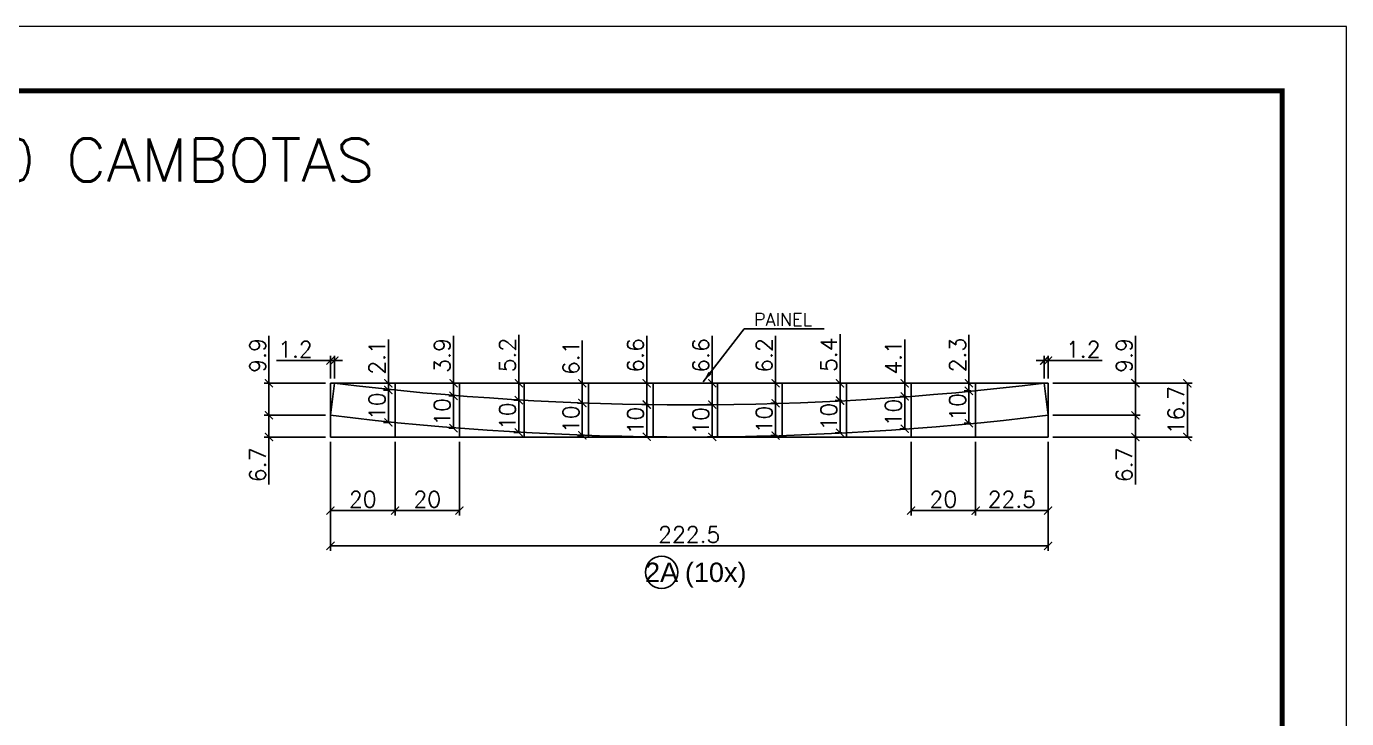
# Model space of a CAD drawing. Extents: x -15895 to 12929, y -2522 to 15173.
# Drawn here: x 8744 to 9563, y 6139 to 6568 of the extents above; entities that cross this region are included whole.
import ezdxf
from ezdxf.enums import TextEntityAlignment as Align

# ---------------------------------------------------------------- set-up
doc = ezdxf.new("R2010")
doc.units = 0
doc.header["$PDMODE"] = 35
doc.header["$PDSIZE"] = -10
doc.linetypes.add('DASHED', pattern=[0.75, 0.5, -0.25])
doc.layers.add('COTA', color=241, linetype='Continuous')
doc.layers.add('Romaneio', color=10, linetype='Continuous')
for name, color, linetype, lineweight in [('Folhas', 255, 'Continuous', 9), ('SARRAFO DE PRESSAO', 251, 'DASHED', 9), ('Texto Seção', 7, 'Continuous', 15)]:
    doc.layers.add(name, color=color, linetype=linetype, lineweight=lineweight)
doc.styles.add('ARIAL', font='arial.ttf')
doc.styles.add('COTA TECNICA', font='techl___.ttf', dxfattribs={"height": 10})
doc.styles.add('REGUA-120', font='ROMANS.shx', dxfattribs={"height": 15})
doc.styles.add('Romans', font='romans.shx')
doc.dimstyles.new('Cota Seção (2x)', dxfattribs={"dimtxt": 10, "dimasz": 5, "dimexe": 3, "dimexo": 3, "dimgap": 2, "dimtad": 3, "dimdec": 1, "dimlfac": 0.5, "dimzin": 12, "dimdsep": 46, "dimtxsty": 'Romans', "dimblk": 'ARCHTICK', "dimcen": 0, "dimclrd": 4, "dimclre": 4, "dimclrt": 1, "dimadec": 1, "dimazin": 3, "dimtfac": 1, "dimtdec": 1, "dimtmove": 0, "dimatfit": 3, "dimldrblk": 'OBLIQUE', "dimfxl": 1, "dimtolj": 1, "dimtzin": 12, "dimarcsym": 0})
doc.dimstyles.new('PAINEL', dxfattribs={"dimtxt": 10, "dimasz": 3, "dimexe": 3, "dimexo": 3, "dimgap": 3, "dimtad": 1, "dimdec": 1, "dimzin": 12, "dimdsep": 46, "dimtxsty": 'COTA TECNICA', "dimblk1": 'OBLIQUE', "dimblk2": 'OBLIQUE', "dimsah": 1, "dimcen": 0.9, "dimclrd": 4, "dimclre": 4, "dimclrt": 240, "dimadec": 1, "dimazin": 3, "dimtfac": 1, "dimtdec": 1, "dimtmove": 0, "dimatfit": 3, "dimfxl": 1, "dimtolj": 1, "dimtzin": 12, "dimarcsym": 0})

# ---------------------------------------------------------------- blocks, each defined once
blk = doc.blocks.new('9999999999')
at = {"layer": 'Folhas'}
blk.add_lwpolyline([(98138.98, 34190.21), (99623.98, 34190.21), (99623.98, 35240.21), (98138.98, 35240.21)], close=True, dxfattribs=at)
at = {"layer": 'Folhas', "color": 30, "const_width": 3}
blk.add_lwpolyline([(98213.98, 34230.21), (99583.98, 34230.21), (99583.98, 35200.21), (98213.98, 35200.21)], close=True, dxfattribs=at)
blk = doc.blocks.new('_ArchTick')
at = {"color": 0, "linetype": 'ByBlock', "const_width": 0.15}
blk.add_lwpolyline([(-0.5, -0.5), (0.5, 0.5)], dxfattribs=at)
blk = doc.blocks.new('*D1315')
at = {"layer": 'COTA', "color": 4, "lineweight": -2, "transparency": 16777216}
for p, q in [((8932.87, 6310.24), (8932.87, 6242.76)), ((9377.79, 6310.24), (9377.79, 6242.76)), ((8932.87, 6245.76), (9377.79, 6245.76))]:
    blk.add_line(p, q, dxfattribs=at)
at = {"layer": 'Defpoints', "color": 0, "transparency": 16777216}
for p in [(8932.87, 6313.24), (9377.79, 6313.24), (9377.79, 6245.76)]:
    blk.add_point(p, dxfattribs=at)
at = {"layer": 'COTA', "color": 4, "lineweight": -2, "transparency": 16777216, "xscale": 5, "yscale": 5, "zscale": 5, "rotation": 180}
blk.add_blockref('_ArchTick', (8932.87, 6245.76), dxfattribs=at)
at = {"layer": 'COTA', "color": 4, "lineweight": -2, "transparency": 16777216, "xscale": 5, "yscale": 5, "zscale": 5}
blk.add_blockref('_ArchTick', (9377.79, 6245.76), dxfattribs=at)
at = {"layer": 'COTA', "color": 1, "transparency": 16777216, "insert": (9155.33, 6252.76), "char_height": 10, "attachment_point": 5, "style": 'Romans'}
blk.add_mtext('\\A1;222.5', dxfattribs=at)
blk = doc.blocks.new('_Oblique')
at = {"color": 0, "linetype": 'ByBlock', "lineweight": -2}
blk.add_line((-0.5, -0.5), (0.5, 0.5), dxfattribs=at)
blk = doc.blocks.new('*D1316')
at = {"layer": 'COTA', "color": 4, "lineweight": -2, "transparency": 16777216}
for p, q in [((8932.87, 6310.24), (8932.87, 6264.64)), ((8972.87, 6310.24), (8972.87, 6264.64)), ((8932.87, 6267.64), (8972.87, 6267.64))]:
    blk.add_line(p, q, dxfattribs=at)
at = {"layer": 'Defpoints', "color": 0, "transparency": 16777216}
for p in [(8932.87, 6313.24), (8972.87, 6313.24), (8972.87, 6267.64)]:
    blk.add_point(p, dxfattribs=at)
at = {"layer": 'COTA', "color": 4, "lineweight": -2, "transparency": 16777216, "xscale": 5, "yscale": 5, "zscale": 5, "rotation": 180}
blk.add_blockref('_ArchTick', (8932.87, 6267.64), dxfattribs=at)
at = {"layer": 'COTA', "color": 4, "lineweight": -2, "transparency": 16777216, "xscale": 5, "yscale": 5, "zscale": 5}
blk.add_blockref('_ArchTick', (8972.87, 6267.64), dxfattribs=at)
at = {"layer": 'COTA', "color": 1, "transparency": 16777216, "insert": (8952.87, 6274.64), "char_height": 10, "attachment_point": 5, "style": 'Romans'}
blk.add_mtext('\\A1;20', dxfattribs=at)
blk = doc.blocks.new('*D1317')
at = {"layer": 'COTA', "color": 4, "lineweight": -2, "transparency": 16777216}
for p, q in [((8972.87, 6310.24), (8972.87, 6264.64)), ((9012.87, 6310.24), (9012.87, 6264.64)), ((8972.87, 6267.64), (9012.87, 6267.64))]:
    blk.add_line(p, q, dxfattribs=at)
at = {"layer": 'Defpoints', "color": 0, "transparency": 16777216}
for p in [(8972.87, 6313.24), (9012.87, 6313.24), (9012.87, 6267.64)]:
    blk.add_point(p, dxfattribs=at)
at = {"layer": 'COTA', "color": 4, "lineweight": -2, "transparency": 16777216, "xscale": 5, "yscale": 5, "zscale": 5, "rotation": 180}
blk.add_blockref('_ArchTick', (8972.87, 6267.64), dxfattribs=at)
at = {"layer": 'COTA', "color": 4, "lineweight": -2, "transparency": 16777216, "xscale": 5, "yscale": 5, "zscale": 5}
blk.add_blockref('_ArchTick', (9012.87, 6267.64), dxfattribs=at)
at = {"layer": 'COTA', "color": 1, "transparency": 16777216, "insert": (8992.87, 6274.64), "char_height": 10, "attachment_point": 5, "style": 'Romans'}
blk.add_mtext('\\A1;20', dxfattribs=at)
blk = doc.blocks.new('*D1318')
at = {"layer": 'COTA', "color": 4, "lineweight": -2, "transparency": 16777216}
for p, q in [((9292.87, 6310.24), (9292.87, 6264.64)), ((9332.87, 6310.24), (9332.87, 6264.64)), ((9292.87, 6267.64), (9332.87, 6267.64))]:
    blk.add_line(p, q, dxfattribs=at)
at = {"layer": 'Defpoints', "color": 0, "transparency": 16777216}
for p in [(9292.87, 6313.24), (9332.87, 6313.24), (9332.87, 6267.64)]:
    blk.add_point(p, dxfattribs=at)
at = {"layer": 'COTA', "color": 4, "lineweight": -2, "transparency": 16777216, "xscale": 5, "yscale": 5, "zscale": 5, "rotation": 180}
blk.add_blockref('_ArchTick', (9292.87, 6267.64), dxfattribs=at)
at = {"layer": 'COTA', "color": 4, "lineweight": -2, "transparency": 16777216, "xscale": 5, "yscale": 5, "zscale": 5}
blk.add_blockref('_ArchTick', (9332.87, 6267.64), dxfattribs=at)
at = {"layer": 'COTA', "color": 1, "transparency": 16777216, "insert": (9312.87, 6274.64), "char_height": 10, "attachment_point": 5, "style": 'Romans'}
blk.add_mtext('\\A1;20', dxfattribs=at)
blk = doc.blocks.new('*D1319')
at = {"layer": 'COTA', "color": 4, "lineweight": -2, "transparency": 16777216}
for p, q in [((9332.87, 6310.24), (9332.87, 6264.64)), ((9377.79, 6310.24), (9377.79, 6264.64)), ((9332.87, 6267.64), (9377.79, 6267.64))]:
    blk.add_line(p, q, dxfattribs=at)
at = {"layer": 'Defpoints', "color": 0, "transparency": 16777216}
for p in [(9332.87, 6313.24), (9377.79, 6313.24), (9377.79, 6267.64)]:
    blk.add_point(p, dxfattribs=at)
at = {"layer": 'COTA', "color": 4, "lineweight": -2, "transparency": 16777216, "xscale": 5, "yscale": 5, "zscale": 5, "rotation": 180}
blk.add_blockref('_ArchTick', (9332.87, 6267.64), dxfattribs=at)
at = {"layer": 'COTA', "color": 4, "lineweight": -2, "transparency": 16777216, "xscale": 5, "yscale": 5, "zscale": 5}
blk.add_blockref('_ArchTick', (9377.79, 6267.64), dxfattribs=at)
at = {"layer": 'COTA', "color": 1, "transparency": 16777216, "insert": (9355.33, 6274.64), "char_height": 10, "attachment_point": 5, "style": 'Romans'}
blk.add_mtext('\\A1;22.5', dxfattribs=at)
blk = doc.blocks.new('*D1320')
at = {"layer": 'COTA', "color": 4, "lineweight": -2, "transparency": 16777216}
for p, q in [((8932.87, 6360.62), (8899.35, 6360.62)), ((8932.87, 6349.57), (8932.87, 6363.62)), ((8935.29, 6360.62), (8932.87, 6360.62)), ((8935.29, 6349.57), (8935.29, 6363.62)), ((8935.29, 6360.62), (8940.29, 6360.62))]:
    blk.add_line(p, q, dxfattribs=at)
at = {"layer": 'Defpoints', "color": 0, "transparency": 16777216}
for p in [(8932.87, 6360.62), (8932.87, 6346.57), (8935.29, 6346.57)]:
    blk.add_point(p, dxfattribs=at)
at = {"layer": 'COTA', "color": 4, "lineweight": -2, "transparency": 16777216, "xscale": 5, "yscale": 5, "zscale": 5}
blk.add_blockref('_ArchTick', (8932.87, 6360.62), dxfattribs=at)
at = {"layer": 'COTA', "color": 4, "lineweight": -2, "transparency": 16777216, "xscale": 5, "yscale": 5, "zscale": 5, "rotation": 180}
blk.add_blockref('_ArchTick', (8935.29, 6360.62), dxfattribs=at)
at = {"layer": 'COTA', "color": 1, "transparency": 16777216, "insert": (8911.11, 6367.62), "char_height": 10, "attachment_point": 5, "style": 'Romans'}
blk.add_mtext('\\A1;1.2', dxfattribs=at)
blk = doc.blocks.new('*D1321')
at = {"layer": 'COTA', "color": 4, "lineweight": -2, "transparency": 16777216}
for p, q in [((9375.38, 6360.62), (9370.38, 6360.62)), ((9375.38, 6349.57), (9375.38, 6363.62)), ((9375.38, 6360.62), (9377.79, 6360.62)), ((9377.79, 6349.57), (9377.79, 6363.62)), ((9377.79, 6360.62), (9411.31, 6360.62))]:
    blk.add_line(p, q, dxfattribs=at)
at = {"layer": 'Defpoints', "color": 0, "transparency": 16777216}
for p in [(9377.79, 6360.62), (9375.38, 6346.57), (9377.79, 6346.57)]:
    blk.add_point(p, dxfattribs=at)
at = {"layer": 'COTA', "color": 4, "lineweight": -2, "transparency": 16777216, "xscale": 5, "yscale": 5, "zscale": 5}
blk.add_blockref('_ArchTick', (9375.38, 6360.62), dxfattribs=at)
at = {"layer": 'COTA', "color": 4, "lineweight": -2, "transparency": 16777216, "xscale": 5, "yscale": 5, "zscale": 5, "rotation": 180}
blk.add_blockref('_ArchTick', (9377.79, 6360.62), dxfattribs=at)
at = {"layer": 'COTA', "color": 1, "transparency": 16777216, "insert": (9399.55, 6367.62), "char_height": 10, "attachment_point": 5, "style": 'Romans'}
blk.add_mtext('\\A1;1.2', dxfattribs=at)
blk = doc.blocks.new('*D1322')
at = {"layer": 'COTA', "color": 4, "lineweight": -2, "transparency": 16777216}
for p, q in [((8929.87, 6326.72), (8891.72, 6326.72)), ((8894.72, 6326.72), (8894.72, 6313.24)), ((8929.87, 6313.24), (8891.72, 6313.24)), ((8894.72, 6313.24), (8894.72, 6283.76))]:
    blk.add_line(p, q, dxfattribs=at)
at = {"layer": 'Defpoints', "color": 0, "transparency": 16777216}
for p in [(8932.87, 6326.72), (8894.72, 6313.24), (8932.87, 6313.24)]:
    blk.add_point(p, dxfattribs=at)
at = {"layer": 'COTA', "color": 4, "lineweight": -2, "transparency": 16777216, "xscale": 5, "yscale": 5, "zscale": 5}
for p, rotation in [((8894.72, 6326.72), 90), ((8894.72, 6313.24), 270)]:
    blk.add_blockref('_ArchTick', p, dxfattribs=dict(at, rotation=rotation))
at = {"layer": 'COTA', "color": 1, "transparency": 16777216, "insert": (8887.72, 6296), "char_height": 10, "attachment_point": 5, "rotation": 90, "style": 'Romans'}
blk.add_mtext('\\A1;6.7', dxfattribs=at)
blk = doc.blocks.new('*D1323')
at = {"layer": 'COTA', "color": 4, "lineweight": -2, "transparency": 16777216}
for p, q in [((8894.72, 6346.57), (8894.72, 6376.05)), ((8929.87, 6346.57), (8891.72, 6346.57)), ((8894.72, 6326.72), (8894.72, 6346.57)), ((8929.87, 6326.72), (8891.72, 6326.72))]:
    blk.add_line(p, q, dxfattribs=at)
at = {"layer": 'Defpoints', "color": 0, "transparency": 16777216}
for p in [(8894.72, 6346.57), (8932.87, 6346.57), (8932.87, 6326.72)]:
    blk.add_point(p, dxfattribs=at)
at = {"layer": 'COTA', "color": 4, "lineweight": -2, "transparency": 16777216, "xscale": 5, "yscale": 5, "zscale": 5}
for p, rotation in [((8894.72, 6346.57), 90), ((8894.72, 6326.72), 270)]:
    blk.add_blockref('_ArchTick', p, dxfattribs=dict(at, rotation=rotation))
at = {"layer": 'COTA', "color": 1, "transparency": 16777216, "insert": (8887.72, 6363.81), "char_height": 10, "attachment_point": 5, "rotation": 90, "style": 'Romans'}
blk.add_mtext('\\A1;9.9', dxfattribs=at)
blk = doc.blocks.new('*D1324')
at = {"layer": 'COTA', "color": 4, "lineweight": -2, "transparency": 16777216}
for p, q in [((9380.79, 6326.72), (9434.95, 6326.72)), ((9431.95, 6326.72), (9431.95, 6313.24)), ((9380.79, 6313.24), (9434.95, 6313.24)), ((9431.95, 6313.24), (9431.95, 6283.76))]:
    blk.add_line(p, q, dxfattribs=at)
at = {"layer": 'Defpoints', "color": 0, "transparency": 16777216}
for p in [(9377.79, 6326.72), (9377.79, 6313.24), (9431.95, 6313.24)]:
    blk.add_point(p, dxfattribs=at)
at = {"layer": 'COTA', "color": 4, "lineweight": -2, "transparency": 16777216, "xscale": 5, "yscale": 5, "zscale": 5}
for p, rotation in [((9431.95, 6326.72), 90), ((9431.95, 6313.24), 270)]:
    blk.add_blockref('_ArchTick', p, dxfattribs=dict(at, rotation=rotation))
at = {"layer": 'COTA', "color": 1, "transparency": 16777216, "insert": (9424.95, 6296), "char_height": 10, "attachment_point": 5, "rotation": 90, "style": 'Romans'}
blk.add_mtext('\\A1;6.7', dxfattribs=at)
blk = doc.blocks.new('*D1325')
at = {"layer": 'COTA', "color": 4, "lineweight": -2, "transparency": 16777216}
for p, q in [((9431.95, 6346.57), (9431.95, 6376.05)), ((9380.79, 6346.57), (9434.95, 6346.57)), ((9431.95, 6326.72), (9431.95, 6346.57)), ((9380.79, 6326.72), (9434.95, 6326.72))]:
    blk.add_line(p, q, dxfattribs=at)
at = {"layer": 'Defpoints', "color": 0, "transparency": 16777216}
for p in [(9377.79, 6346.57), (9431.95, 6346.57), (9377.79, 6326.72)]:
    blk.add_point(p, dxfattribs=at)
at = {"layer": 'COTA', "color": 4, "lineweight": -2, "transparency": 16777216, "xscale": 5, "yscale": 5, "zscale": 5}
for p, rotation in [((9431.95, 6346.57), 90), ((9431.95, 6326.72), 270)]:
    blk.add_blockref('_ArchTick', p, dxfattribs=dict(at, rotation=rotation))
at = {"layer": 'COTA', "color": 1, "transparency": 16777216, "insert": (9424.95, 6363.81), "char_height": 10, "attachment_point": 5, "rotation": 90, "style": 'Romans'}
blk.add_mtext('\\A1;9.9', dxfattribs=at)
blk = doc.blocks.new('*D1326')
at = {"layer": 'COTA', "color": 4, "lineweight": -2, "transparency": 16777216}
for p, q in [((9380.79, 6346.57), (9467.13, 6346.57)), ((9464.13, 6346.57), (9464.13, 6313.24)), ((9380.79, 6313.24), (9467.13, 6313.24))]:
    blk.add_line(p, q, dxfattribs=at)
at = {"layer": 'Defpoints', "color": 0, "transparency": 16777216}
for p in [(9377.79, 6346.57), (9377.79, 6313.24), (9464.13, 6313.24)]:
    blk.add_point(p, dxfattribs=at)
at = {"layer": 'COTA', "color": 4, "lineweight": -2, "transparency": 16777216, "xscale": 5, "yscale": 5, "zscale": 5}
for p, rotation in [((9464.13, 6346.57), 90), ((9464.13, 6313.24), 270)]:
    blk.add_blockref('_ArchTick', p, dxfattribs=dict(at, rotation=rotation))
at = {"layer": 'COTA', "color": 1, "transparency": 16777216, "insert": (9457.13, 6329.9), "char_height": 10, "attachment_point": 5, "rotation": 90, "style": 'Romans'}
blk.add_mtext('\\A1;16.7', dxfattribs=at)
blk = doc.blocks.new('*D1327')
at = {"layer": 'COTA', "color": 4, "lineweight": -2, "transparency": 16777216}
for p, q in [((8969.87, 6342.39), (8965.74, 6342.39)), ((8968.74, 6322.29), (8968.74, 6342.39)), ((8969.87, 6322.29), (8965.74, 6322.29))]:
    blk.add_line(p, q, dxfattribs=at)
at = {"layer": 'Defpoints', "color": 0, "transparency": 16777216}
for p in [(8968.74, 6342.39), (8972.87, 6342.39), (8972.87, 6322.29)]:
    blk.add_point(p, dxfattribs=at)
at = {"layer": 'COTA', "color": 4, "lineweight": -2, "transparency": 16777216, "xscale": 5, "yscale": 5, "zscale": 5}
for p, rotation in [((8968.74, 6342.39), 90), ((8968.74, 6322.29), 270)]:
    blk.add_blockref('_ArchTick', p, dxfattribs=dict(at, rotation=rotation))
at = {"layer": 'COTA', "color": 1, "transparency": 16777216, "insert": (8961.74, 6332.34), "char_height": 10, "attachment_point": 5, "rotation": 90, "style": 'Romans'}
blk.add_mtext('\\A1;10', dxfattribs=at)
blk = doc.blocks.new('*D1328')
at = {"layer": 'COTA', "color": 4, "lineweight": -2, "transparency": 16777216}
for p, q in [((8968.74, 6346.57), (8968.74, 6373.66)), ((8969.87, 6346.57), (8965.74, 6346.57)), ((8968.74, 6342.39), (8968.74, 6346.57)), ((8969.87, 6342.39), (8965.74, 6342.39))]:
    blk.add_line(p, q, dxfattribs=at)
at = {"layer": 'Defpoints', "color": 0, "transparency": 16777216}
for p in [(8968.74, 6346.57), (8972.87, 6346.57), (8972.87, 6342.39)]:
    blk.add_point(p, dxfattribs=at)
at = {"layer": 'COTA', "color": 4, "lineweight": -2, "transparency": 16777216, "xscale": 5, "yscale": 5, "zscale": 5}
for p, rotation in [((8968.74, 6346.57), 90), ((8968.74, 6342.39), 270)]:
    blk.add_blockref('_ArchTick', p, dxfattribs=dict(at, rotation=rotation))
at = {"layer": 'COTA', "color": 1, "transparency": 16777216, "insert": (8961.74, 6362.62), "char_height": 10, "attachment_point": 5, "rotation": 90, "style": 'Romans'}
blk.add_mtext('\\A1;2.1', dxfattribs=at)
blk = doc.blocks.new('*D1329')
at = {"layer": 'COTA', "color": 4, "lineweight": -2, "transparency": 16777216}
for p, q in [((9009.87, 6338.81), (9006.16, 6338.81)), ((9009.16, 6318.75), (9009.16, 6338.81)), ((9009.87, 6318.75), (9006.16, 6318.75))]:
    blk.add_line(p, q, dxfattribs=at)
at = {"layer": 'Defpoints', "color": 0, "transparency": 16777216}
for p in [(9009.16, 6338.81), (9012.87, 6338.81), (9012.87, 6318.75)]:
    blk.add_point(p, dxfattribs=at)
at = {"layer": 'COTA', "color": 4, "lineweight": -2, "transparency": 16777216, "xscale": 5, "yscale": 5, "zscale": 5}
for p, rotation in [((9009.16, 6338.81), 90), ((9009.16, 6318.75), 270)]:
    blk.add_blockref('_ArchTick', p, dxfattribs=dict(at, rotation=rotation))
at = {"layer": 'COTA', "color": 1, "transparency": 16777216, "insert": (9002.16, 6328.78), "char_height": 10, "attachment_point": 5, "rotation": 90, "style": 'Romans'}
blk.add_mtext('\\A1;10', dxfattribs=at)
blk = doc.blocks.new('*D1330')
at = {"layer": 'COTA', "color": 4, "lineweight": -2, "transparency": 16777216}
for p, q in [((9009.16, 6346.57), (9009.16, 6376.05)), ((9009.87, 6346.57), (9006.16, 6346.57)), ((9009.16, 6338.81), (9009.16, 6346.57)), ((9009.87, 6338.81), (9006.16, 6338.81))]:
    blk.add_line(p, q, dxfattribs=at)
at = {"layer": 'Defpoints', "color": 0, "transparency": 16777216}
for p in [(9009.16, 6346.57), (9012.87, 6346.57), (9012.87, 6338.81)]:
    blk.add_point(p, dxfattribs=at)
at = {"layer": 'COTA', "color": 4, "lineweight": -2, "transparency": 16777216, "xscale": 5, "yscale": 5, "zscale": 5}
for p, rotation in [((9009.16, 6346.57), 90), ((9009.16, 6338.81), 270)]:
    blk.add_blockref('_ArchTick', p, dxfattribs=dict(at, rotation=rotation))
at = {"layer": 'COTA', "color": 1, "transparency": 16777216, "insert": (9002.16, 6363.81), "char_height": 10, "attachment_point": 5, "rotation": 90, "style": 'Romans'}
blk.add_mtext('\\A1;3.9', dxfattribs=at)
blk = doc.blocks.new('*D1331')
at = {"layer": 'COTA', "color": 4, "lineweight": -2, "transparency": 16777216}
for p, q in [((9049.87, 6336.12), (9046.63, 6336.12)), ((9049.63, 6316.09), (9049.63, 6336.12)), ((9049.87, 6316.09), (9046.63, 6316.09))]:
    blk.add_line(p, q, dxfattribs=at)
at = {"layer": 'Defpoints', "color": 0, "transparency": 16777216}
for p in [(9049.63, 6336.12), (9052.87, 6336.12), (9052.87, 6316.09)]:
    blk.add_point(p, dxfattribs=at)
at = {"layer": 'COTA', "color": 4, "lineweight": -2, "transparency": 16777216, "xscale": 5, "yscale": 5, "zscale": 5}
for p, rotation in [((9049.63, 6336.12), 90), ((9049.63, 6316.09), 270)]:
    blk.add_blockref('_ArchTick', p, dxfattribs=dict(at, rotation=rotation))
at = {"layer": 'COTA', "color": 1, "transparency": 16777216, "insert": (9042.63, 6326.1), "char_height": 10, "attachment_point": 5, "rotation": 90, "style": 'Romans'}
blk.add_mtext('\\A1;10', dxfattribs=at)
blk = doc.blocks.new('*D1332')
at = {"layer": 'COTA', "color": 4, "lineweight": -2, "transparency": 16777216}
for p, q in [((9049.63, 6346.57), (9049.63, 6376.52)), ((9049.87, 6346.57), (9046.63, 6346.57)), ((9049.63, 6336.12), (9049.63, 6346.57)), ((9049.87, 6336.12), (9046.63, 6336.12))]:
    blk.add_line(p, q, dxfattribs=at)
at = {"layer": 'Defpoints', "color": 0, "transparency": 16777216}
for p in [(9049.63, 6346.57), (9052.87, 6346.57), (9052.87, 6336.12)]:
    blk.add_point(p, dxfattribs=at)
at = {"layer": 'COTA', "color": 4, "lineweight": -2, "transparency": 16777216, "xscale": 5, "yscale": 5, "zscale": 5}
for p, rotation in [((9049.63, 6346.57), 90), ((9049.63, 6336.12), 270)]:
    blk.add_blockref('_ArchTick', p, dxfattribs=dict(at, rotation=rotation))
at = {"layer": 'COTA', "color": 1, "transparency": 16777216, "insert": (9042.63, 6364.05), "char_height": 10, "attachment_point": 5, "rotation": 90, "style": 'Romans'}
blk.add_mtext('\\A1;5.2', dxfattribs=at)
blk = doc.blocks.new('*D1333')
at = {"layer": 'COTA', "color": 4, "lineweight": -2, "transparency": 16777216}
for p, q in [((9089.87, 6334.31), (9085.98, 6334.31)), ((9088.98, 6314.29), (9088.98, 6334.31)), ((9089.87, 6314.29), (9085.98, 6314.29))]:
    blk.add_line(p, q, dxfattribs=at)
at = {"layer": 'Defpoints', "color": 0, "transparency": 16777216}
for p in [(9088.98, 6334.31), (9092.87, 6334.31), (9092.87, 6314.29)]:
    blk.add_point(p, dxfattribs=at)
at = {"layer": 'COTA', "color": 4, "lineweight": -2, "transparency": 16777216, "xscale": 5, "yscale": 5, "zscale": 5}
for p, rotation in [((9088.98, 6334.31), 90), ((9088.98, 6314.29), 270)]:
    blk.add_blockref('_ArchTick', p, dxfattribs=dict(at, rotation=rotation))
at = {"layer": 'COTA', "color": 1, "transparency": 16777216, "insert": (9081.98, 6324.3), "char_height": 10, "attachment_point": 5, "rotation": 90, "style": 'Romans'}
blk.add_mtext('\\A1;10', dxfattribs=at)
blk = doc.blocks.new('*D1334')
at = {"layer": 'COTA', "color": 4, "lineweight": -2, "transparency": 16777216}
for p, q in [((9088.98, 6346.57), (9088.98, 6373.19)), ((9089.87, 6346.57), (9085.98, 6346.57)), ((9088.98, 6334.31), (9088.98, 6346.57)), ((9089.87, 6334.31), (9085.98, 6334.31))]:
    blk.add_line(p, q, dxfattribs=at)
at = {"layer": 'Defpoints', "color": 0, "transparency": 16777216}
for p in [(9088.98, 6346.57), (9092.87, 6346.57), (9092.87, 6334.31)]:
    blk.add_point(p, dxfattribs=at)
at = {"layer": 'COTA', "color": 4, "lineweight": -2, "transparency": 16777216, "xscale": 5, "yscale": 5, "zscale": 5}
for p, rotation in [((9088.98, 6346.57), 90), ((9088.98, 6334.31), 270)]:
    blk.add_blockref('_ArchTick', p, dxfattribs=dict(at, rotation=rotation))
at = {"layer": 'COTA', "color": 1, "transparency": 16777216, "insert": (9081.98, 6362.38), "char_height": 10, "attachment_point": 5, "rotation": 90, "style": 'Romans'}
blk.add_mtext('\\A1;6.1', dxfattribs=at)
blk = doc.blocks.new('*D1335')
at = {"layer": 'COTA', "color": 4, "lineweight": -2, "transparency": 16777216}
for p, q in [((9130.12, 6333.37), (9125.96, 6333.37)), ((9128.96, 6313.37), (9128.96, 6333.37)), ((9129.87, 6313.37), (9125.96, 6313.37))]:
    blk.add_line(p, q, dxfattribs=at)
at = {"layer": 'Defpoints', "color": 0, "transparency": 16777216}
for p in [(9128.96, 6333.37), (9133.12, 6333.37), (9132.87, 6313.37)]:
    blk.add_point(p, dxfattribs=at)
at = {"layer": 'COTA', "color": 4, "lineweight": -2, "transparency": 16777216, "xscale": 5, "yscale": 5, "zscale": 5}
for p, rotation in [((9128.96, 6333.37), 90), ((9128.96, 6313.37), 270)]:
    blk.add_blockref('_ArchTick', p, dxfattribs=dict(at, rotation=rotation))
at = {"layer": 'COTA', "color": 1, "transparency": 16777216, "insert": (9121.96, 6323.37), "char_height": 10, "attachment_point": 5, "rotation": 90, "style": 'Romans'}
blk.add_mtext('\\A1;10', dxfattribs=at)
blk = doc.blocks.new('*D1336')
at = {"layer": 'COTA', "color": 4, "lineweight": -2, "transparency": 16777216}
for p, q in [((9128.96, 6346.57), (9128.96, 6376.05)), ((9130.12, 6346.57), (9125.96, 6346.57)), ((9128.96, 6333.37), (9128.96, 6346.57)), ((9130.12, 6333.37), (9125.96, 6333.37))]:
    blk.add_line(p, q, dxfattribs=at)
at = {"layer": 'Defpoints', "color": 0, "transparency": 16777216}
for p in [(9128.96, 6346.57), (9133.12, 6346.57), (9133.12, 6333.37)]:
    blk.add_point(p, dxfattribs=at)
at = {"layer": 'COTA', "color": 4, "lineweight": -2, "transparency": 16777216, "xscale": 5, "yscale": 5, "zscale": 5}
for p, rotation in [((9128.96, 6346.57), 90), ((9128.96, 6333.37), 270)]:
    blk.add_blockref('_ArchTick', p, dxfattribs=dict(at, rotation=rotation))
at = {"layer": 'COTA', "color": 1, "transparency": 16777216, "insert": (9121.96, 6363.81), "char_height": 10, "attachment_point": 5, "rotation": 90, "style": 'Romans'}
blk.add_mtext('\\A1;6.6', dxfattribs=at)
blk = doc.blocks.new('*D1337')
at = {"layer": 'COTA', "color": 4, "lineweight": -2, "transparency": 16777216}
for p, q in [((9169.87, 6333.32), (9166.53, 6333.32)), ((9169.53, 6313.32), (9169.53, 6333.32)), ((9169.87, 6313.32), (9166.53, 6313.32))]:
    blk.add_line(p, q, dxfattribs=at)
at = {"layer": 'Defpoints', "color": 0, "transparency": 16777216}
for p in [(9169.53, 6333.32), (9172.87, 6333.32), (9172.87, 6313.32)]:
    blk.add_point(p, dxfattribs=at)
at = {"layer": 'COTA', "color": 4, "lineweight": -2, "transparency": 16777216, "xscale": 5, "yscale": 5, "zscale": 5}
for p, rotation in [((9169.53, 6333.32), 90), ((9169.53, 6313.32), 270)]:
    blk.add_blockref('_ArchTick', p, dxfattribs=dict(at, rotation=rotation))
at = {"layer": 'COTA', "color": 1, "transparency": 16777216, "insert": (9162.53, 6323.32), "char_height": 10, "attachment_point": 5, "rotation": 90, "style": 'Romans'}
blk.add_mtext('\\A1;10', dxfattribs=at)
blk = doc.blocks.new('*D1338')
at = {"layer": 'COTA', "color": 4, "lineweight": -2, "transparency": 16777216}
for p, q in [((9169.53, 6346.57), (9169.53, 6376.05)), ((9169.87, 6346.57), (9166.53, 6346.57)), ((9169.53, 6333.32), (9169.53, 6346.57)), ((9169.87, 6333.32), (9166.53, 6333.32))]:
    blk.add_line(p, q, dxfattribs=at)
at = {"layer": 'Defpoints', "color": 0, "transparency": 16777216}
for p in [(9169.53, 6346.57), (9172.87, 6346.57), (9172.87, 6333.32)]:
    blk.add_point(p, dxfattribs=at)
at = {"layer": 'COTA', "color": 4, "lineweight": -2, "transparency": 16777216, "xscale": 5, "yscale": 5, "zscale": 5}
for p, rotation in [((9169.53, 6346.57), 90), ((9169.53, 6333.32), 270)]:
    blk.add_blockref('_ArchTick', p, dxfattribs=dict(at, rotation=rotation))
at = {"layer": 'COTA', "color": 1, "transparency": 16777216, "insert": (9162.53, 6363.81), "char_height": 10, "attachment_point": 5, "rotation": 90, "style": 'Romans'}
blk.add_mtext('\\A1;6.6', dxfattribs=at)
blk = doc.blocks.new('*D1339')
at = {"layer": 'COTA', "color": 4, "lineweight": -2, "transparency": 16777216}
for p, q in [((9209.87, 6334.14), (9205.81, 6334.14)), ((9208.81, 6314.13), (9208.81, 6334.14)), ((9209.87, 6314.13), (9205.81, 6314.13))]:
    blk.add_line(p, q, dxfattribs=at)
at = {"layer": 'Defpoints', "color": 0, "transparency": 16777216}
for p in [(9208.81, 6334.14), (9212.87, 6334.14), (9212.87, 6314.13)]:
    blk.add_point(p, dxfattribs=at)
at = {"layer": 'COTA', "color": 4, "lineweight": -2, "transparency": 16777216, "xscale": 5, "yscale": 5, "zscale": 5}
for p, rotation in [((9208.81, 6334.14), 90), ((9208.81, 6314.13), 270)]:
    blk.add_blockref('_ArchTick', p, dxfattribs=dict(at, rotation=rotation))
at = {"layer": 'COTA', "color": 1, "transparency": 16777216, "insert": (9201.81, 6324.14), "char_height": 10, "attachment_point": 5, "rotation": 90, "style": 'Romans'}
blk.add_mtext('\\A1;10', dxfattribs=at)
blk = doc.blocks.new('*D1340')
at = {"layer": 'COTA', "color": 4, "lineweight": -2, "transparency": 16777216}
for p, q in [((9208.81, 6346.57), (9208.81, 6376.05)), ((9209.87, 6346.57), (9205.81, 6346.57)), ((9208.81, 6334.14), (9208.81, 6346.57)), ((9209.87, 6334.14), (9205.81, 6334.14))]:
    blk.add_line(p, q, dxfattribs=at)
at = {"layer": 'Defpoints', "color": 0, "transparency": 16777216}
for p in [(9208.81, 6346.57), (9212.87, 6346.57), (9212.87, 6334.14)]:
    blk.add_point(p, dxfattribs=at)
at = {"layer": 'COTA', "color": 4, "lineweight": -2, "transparency": 16777216, "xscale": 5, "yscale": 5, "zscale": 5}
for p, rotation in [((9208.81, 6346.57), 90), ((9208.81, 6334.14), 270)]:
    blk.add_blockref('_ArchTick', p, dxfattribs=dict(at, rotation=rotation))
at = {"layer": 'COTA', "color": 1, "transparency": 16777216, "insert": (9201.81, 6363.81), "char_height": 10, "attachment_point": 5, "rotation": 90, "style": 'Romans'}
blk.add_mtext('\\A1;6.2', dxfattribs=at)
blk = doc.blocks.new('*D1341')
at = {"layer": 'COTA', "color": 4, "lineweight": -2, "transparency": 16777216}
for p, q in [((9249.87, 6335.85), (9245.82, 6335.85)), ((9248.82, 6315.82), (9248.82, 6335.85)), ((9249.87, 6315.82), (9245.82, 6315.82))]:
    blk.add_line(p, q, dxfattribs=at)
at = {"layer": 'Defpoints', "color": 0, "transparency": 16777216}
for p in [(9248.82, 6335.85), (9252.87, 6335.85), (9252.87, 6315.82)]:
    blk.add_point(p, dxfattribs=at)
at = {"layer": 'COTA', "color": 4, "lineweight": -2, "transparency": 16777216, "xscale": 5, "yscale": 5, "zscale": 5}
for p, rotation in [((9248.82, 6335.85), 90), ((9248.82, 6315.82), 270)]:
    blk.add_blockref('_ArchTick', p, dxfattribs=dict(at, rotation=rotation))
at = {"layer": 'COTA', "color": 1, "transparency": 16777216, "insert": (9241.82, 6325.83), "char_height": 10, "attachment_point": 5, "rotation": 90, "style": 'Romans'}
blk.add_mtext('\\A1;10', dxfattribs=at)
blk = doc.blocks.new('*D1342')
at = {"layer": 'COTA', "color": 4, "lineweight": -2, "transparency": 16777216}
for p, q in [((9248.82, 6346.57), (9248.82, 6377)), ((9249.87, 6346.57), (9245.82, 6346.57)), ((9248.82, 6335.85), (9248.82, 6346.57)), ((9249.87, 6335.85), (9245.82, 6335.85))]:
    blk.add_line(p, q, dxfattribs=at)
at = {"layer": 'Defpoints', "color": 0, "transparency": 16777216}
for p in [(9248.82, 6346.57), (9252.87, 6346.57), (9252.87, 6335.85)]:
    blk.add_point(p, dxfattribs=at)
at = {"layer": 'COTA', "color": 4, "lineweight": -2, "transparency": 16777216, "xscale": 5, "yscale": 5, "zscale": 5}
for p, rotation in [((9248.82, 6346.57), 90), ((9248.82, 6335.85), 270)]:
    blk.add_blockref('_ArchTick', p, dxfattribs=dict(at, rotation=rotation))
at = {"layer": 'COTA', "color": 1, "transparency": 16777216, "insert": (9241.82, 6364.28), "char_height": 10, "attachment_point": 5, "rotation": 90, "style": 'Romans'}
blk.add_mtext('\\A1;5.4', dxfattribs=at)
blk = doc.blocks.new('*D1343')
at = {"layer": 'COTA', "color": 4, "lineweight": -2, "transparency": 16777216}
for p, q in [((9289.87, 6338.43), (9285.88, 6338.43)), ((9288.88, 6318.38), (9288.88, 6338.43)), ((9289.87, 6318.38), (9285.88, 6318.38))]:
    blk.add_line(p, q, dxfattribs=at)
at = {"layer": 'Defpoints', "color": 0, "transparency": 16777216}
for p in [(9288.88, 6338.43), (9292.87, 6338.43), (9292.87, 6318.38)]:
    blk.add_point(p, dxfattribs=at)
at = {"layer": 'COTA', "color": 4, "lineweight": -2, "transparency": 16777216, "xscale": 5, "yscale": 5, "zscale": 5}
for p, rotation in [((9288.88, 6338.43), 90), ((9288.88, 6318.38), 270)]:
    blk.add_blockref('_ArchTick', p, dxfattribs=dict(at, rotation=rotation))
at = {"layer": 'COTA', "color": 1, "transparency": 16777216, "insert": (9281.88, 6328.41), "char_height": 10, "attachment_point": 5, "rotation": 90, "style": 'Romans'}
blk.add_mtext('\\A1;10', dxfattribs=at)
blk = doc.blocks.new('*D1344')
at = {"layer": 'COTA', "color": 4, "lineweight": -2, "transparency": 16777216}
for p, q in [((9288.88, 6346.57), (9288.88, 6373.66)), ((9289.87, 6346.57), (9285.88, 6346.57)), ((9288.88, 6338.43), (9288.88, 6346.57)), ((9289.87, 6338.43), (9285.88, 6338.43))]:
    blk.add_line(p, q, dxfattribs=at)
at = {"layer": 'Defpoints', "color": 0, "transparency": 16777216}
for p in [(9288.88, 6346.57), (9292.87, 6346.57), (9292.87, 6338.43)]:
    blk.add_point(p, dxfattribs=at)
at = {"layer": 'COTA', "color": 4, "lineweight": -2, "transparency": 16777216, "xscale": 5, "yscale": 5, "zscale": 5}
for p, rotation in [((9288.88, 6346.57), 90), ((9288.88, 6338.43), 270)]:
    blk.add_blockref('_ArchTick', p, dxfattribs=dict(at, rotation=rotation))
at = {"layer": 'COTA', "color": 1, "transparency": 16777216, "insert": (9281.88, 6362.62), "char_height": 10, "attachment_point": 5, "rotation": 90, "style": 'Romans'}
blk.add_mtext('\\A1;4.1', dxfattribs=at)
blk = doc.blocks.new('*D1345')
at = {"layer": 'COTA', "color": 4, "lineweight": -2, "transparency": 16777216}
for p, q in [((9329.87, 6341.9), (9325.69, 6341.9)), ((9328.69, 6321.81), (9328.69, 6341.9)), ((9329.87, 6321.81), (9325.69, 6321.81))]:
    blk.add_line(p, q, dxfattribs=at)
at = {"layer": 'Defpoints', "color": 0, "transparency": 16777216}
for p in [(9328.69, 6341.9), (9332.87, 6341.9), (9332.87, 6321.81)]:
    blk.add_point(p, dxfattribs=at)
at = {"layer": 'COTA', "color": 4, "lineweight": -2, "transparency": 16777216, "xscale": 5, "yscale": 5, "zscale": 5}
for p, rotation in [((9328.69, 6341.9), 90), ((9328.69, 6321.81), 270)]:
    blk.add_blockref('_ArchTick', p, dxfattribs=dict(at, rotation=rotation))
at = {"layer": 'COTA', "color": 1, "transparency": 16777216, "insert": (9321.69, 6331.86), "char_height": 10, "attachment_point": 5, "rotation": 90, "style": 'Romans'}
blk.add_mtext('\\A1;10', dxfattribs=at)
blk = doc.blocks.new('*D1346')
at = {"layer": 'COTA', "color": 4, "lineweight": -2, "transparency": 16777216}
for p, q in [((9328.69, 6346.57), (9328.69, 6376.52)), ((9329.87, 6346.57), (9325.69, 6346.57)), ((9328.69, 6341.9), (9328.69, 6346.57)), ((9329.87, 6341.9), (9325.69, 6341.9))]:
    blk.add_line(p, q, dxfattribs=at)
at = {"layer": 'Defpoints', "color": 0, "transparency": 16777216}
for p in [(9328.69, 6346.57), (9332.87, 6346.57), (9332.87, 6341.9)]:
    blk.add_point(p, dxfattribs=at)
at = {"layer": 'COTA', "color": 4, "lineweight": -2, "transparency": 16777216, "xscale": 5, "yscale": 5, "zscale": 5}
for p, rotation in [((9328.69, 6346.57), 90), ((9328.69, 6341.9), 270)]:
    blk.add_blockref('_ArchTick', p, dxfattribs=dict(at, rotation=rotation))
at = {"layer": 'COTA', "color": 1, "transparency": 16777216, "insert": (9321.69, 6364.05), "char_height": 10, "attachment_point": 5, "rotation": 90, "style": 'Romans'}
blk.add_mtext('\\A1;2.3', dxfattribs=at)

msp = doc.modelspace()

# ---------------------------------------------------------------- linework, layer by layer
at = {"linetype": 'Continuous'}
msp.add_lwpolyline([(8935.29, 6346.57), (8932.87, 6326.72, 0.060599), (9377.79, 6326.72), (9375.38, 6346.57, -0.060599)], format="xyb", close=True, dxfattribs=at)
at = {"layer": 'COTA'}
for p, q in [((8932.87, 6346.57), (9377.79, 6346.57)), ((8932.87, 6346.57), (8932.87, 6313.24)), ((8972.87, 6346.57), (8972.87, 6313.24)), ((9012.87, 6346.57), (9012.87, 6313.24)), ((9052.87, 6346.57), (9052.87, 6313.24)), ((9092.87, 6346.57), (9092.87, 6313.24)), ((9132.87, 6346.57), (9132.87, 6313.24)), ((9172.87, 6346.57), (9172.87, 6313.24)), ((9212.87, 6346.57), (9212.87, 6313.24)), ((9252.87, 6346.57), (9252.87, 6313.24)), ((9292.87, 6346.57), (9292.87, 6313.24)), ((9332.87, 6346.57), (9332.87, 6313.24)), ((9377.79, 6346.57), (9377.79, 6313.24)), ((8932.87, 6313.24), (9377.79, 6313.24))]:
    msp.add_line(p, q, dxfattribs=at)
at = {"layer": 'Romaneio', "color": 1, "linetype": 'ByBlock'}
msp.add_circle((9138.16, 6229.38), 10, dxfattribs=at)

# ---------------------------------------------------------------- block references
at = {"layer": 'SARRAFO DE PRESSAO', "color": 6, "linetype": 'ByBlock'}
msp.add_blockref('9999999999', (-90061.11, -28672.37), dxfattribs=at)

# ---------------------------------------------------------------- texts
at = {"color": 240, "insert": (9231.42, 6382.09), "char_height": 8, "attachment_point": 9, "style": 'Romans'}
msp.add_mtext('\\A1;PAINEL', dxfattribs=at)
at = {"layer": 'Romaneio', "color": 255, "linetype": 'ByBlock', "style": 'ARIAL'}
for s, p in [('2A', (9138.16, 6229.38)), ('(10x)', (9171.7, 6229.38))]:
    msp.add_text(s, height=12, dxfattribs=at).set_placement(p, align=Align.MIDDLE_CENTER)
at = {"layer": 'Texto Seção', "style": 'REGUA-120', "width": 1.05}
msp.add_text('V540 CAMBOTAS', height=26.5859, dxfattribs=at).set_placement((8656.36, 6471.69))

# ---------------------------------------------------------------- dimensions: what is measured, and where the dimension line sits
at = {"layer": 'COTA'}
for base, p1, p2, picture, middle in [((9049.63, 6346.57), (9052.87, 6336.12), (9052.87, 6346.57), '*D1332', (9042.63, 6364.05)), ((9248.82, 6346.57), (9252.87, 6335.85), (9252.87, 6346.57), '*D1342', (9241.82, 6364.28)), ((9328.69, 6346.57), (9332.87, 6341.9), (9332.87, 6346.57), '*D1346', (9321.69, 6364.05)), ((8894.72, 6346.57), (8932.87, 6326.72), (8932.87, 6346.57), '*D1323', (8887.72, 6363.81)), ((8968.74, 6346.57), (8972.87, 6342.39), (8972.87, 6346.57), '*D1328', (8961.74, 6362.62)), ((9009.16, 6346.57), (9012.87, 6338.81), (9012.87, 6346.57), '*D1330', (9002.16, 6363.81)), ((9088.98, 6346.57), (9092.87, 6334.31), (9092.87, 6346.57), '*D1334', (9081.98, 6362.38)), ((9128.96, 6346.57), (9133.12, 6333.37), (9133.12, 6346.57), '*D1336', (9121.96, 6363.81)), ((9169.53, 6346.57), (9172.87, 6333.32), (9172.87, 6346.57), '*D1338', (9162.53, 6363.81)), ((9208.81, 6346.57), (9212.87, 6334.14), (9212.87, 6346.57), '*D1340', (9201.81, 6363.81)), ((9288.88, 6346.57), (9292.87, 6338.43), (9292.87, 6346.57), '*D1344', (9281.88, 6362.62)), ((9431.95, 6346.57), (9377.79, 6326.72), (9377.79, 6346.57), '*D1325', (9424.95, 6363.81)), ((8968.7371, 6342.3928), (8972.8745, 6322.2929), (8972.8745, 6342.3928), '*D1327', (8961.7371, 6332.3429)), ((9328.69, 6341.9), (9332.87, 6321.81), (9332.87, 6341.9), '*D1345', (9321.69, 6331.86)), ((9464.13, 6313.24), (9377.79, 6346.57), (9377.79, 6313.24), '*D1326', (9457.13, 6329.9)), ((9009.16, 6338.81), (9012.87, 6318.75), (9012.87, 6338.81), '*D1329', (9002.16, 6328.78)), ((9049.63, 6336.12), (9052.87, 6316.09), (9052.87, 6336.12), '*D1331', (9042.63, 6326.1)), ((9088.98, 6334.31), (9092.87, 6314.29), (9092.87, 6334.31), '*D1333', (9081.98, 6324.3)), ((9128.96, 6333.37), (9132.87, 6313.37), (9133.12, 6333.37), '*D1335', (9121.96, 6323.37)), ((9169.53, 6333.32), (9172.87, 6313.32), (9172.87, 6333.32), '*D1337', (9162.53, 6323.32)), ((9208.81, 6334.14), (9212.87, 6314.13), (9212.87, 6334.14), '*D1339', (9201.81, 6324.14)), ((9248.82, 6335.85), (9252.87, 6315.82), (9252.87, 6335.85), '*D1341', (9241.82, 6325.83)), ((9288.88, 6338.43), (9292.87, 6318.38), (9292.87, 6338.43), '*D1343', (9281.88, 6328.41)), ((8894.72, 6313.24), (8932.87, 6326.72), (8932.87, 6313.24), '*D1322', (8887.72, 6296)), ((9431.95, 6313.24), (9377.79, 6326.72), (9377.79, 6313.24), '*D1324', (9424.95, 6296))]:
    dim = msp.add_linear_dim(base=base, p1=p1, p2=p2, angle=90, dimstyle='Cota Seção (2x)', dxfattribs=at)
    dim.commit()
    dim.dimension.update_dxf_attribs({"geometry": picture, "text_midpoint": middle})
for base, p1, p2, picture, middle in [((8932.87, 6360.62), (8935.29, 6346.57), (8932.87, 6346.57), '*D1320', (8911.11, 6367.62)), ((9377.79, 6360.62), (9375.38, 6346.57), (9377.79, 6346.57), '*D1321', (9399.55, 6367.62)), ((9377.79, 6245.76), (8932.87, 6313.24), (9377.79, 6313.24), '*D1315', (9155.33, 6252.76)), ((8972.87, 6267.64), (8932.87, 6313.24), (8972.87, 6313.24), '*D1316', (8952.87, 6274.64)), ((9012.87, 6267.64), (8972.87, 6313.24), (9012.87, 6313.24), '*D1317', (8992.87, 6274.64)), ((9332.87, 6267.64), (9292.87, 6313.24), (9332.87, 6313.24), '*D1318', (9312.87, 6274.64))]:
    dim = msp.add_linear_dim(base=base, p1=p1, p2=p2, dimstyle='Cota Seção (2x)', dxfattribs=at)
    dim.commit()
    dim.dimension.update_dxf_attribs({"geometry": picture, "text_midpoint": middle})
dim = msp.add_linear_dim(base=(9377.79, 6267.64), p1=(9332.87, 6313.24), p2=(9377.79, 6313.24), dimstyle='Cota Seção (2x)', override={"dimtmove": 1}, dxfattribs=at)
dim.commit()
dim.dimension.update_dxf_attribs({"geometry": '*D1319', "text_midpoint": (9355.33, 6274.64)})

# ---------------------------------------------------------------- leaders
at = {"annotation_type": 0, "has_hookline": 1, "hookline_direction": 1, "horizontal_direction": (-1, 0, 0)}
msp.add_leader([(9163.92, 6347.51), (9189.32, 6380.24), (9235.01, 6380.24)], dimstyle='PAINEL', override={"dimasz": 7}, dxfattribs=at)

doc.saveas('drawing.dxf')
